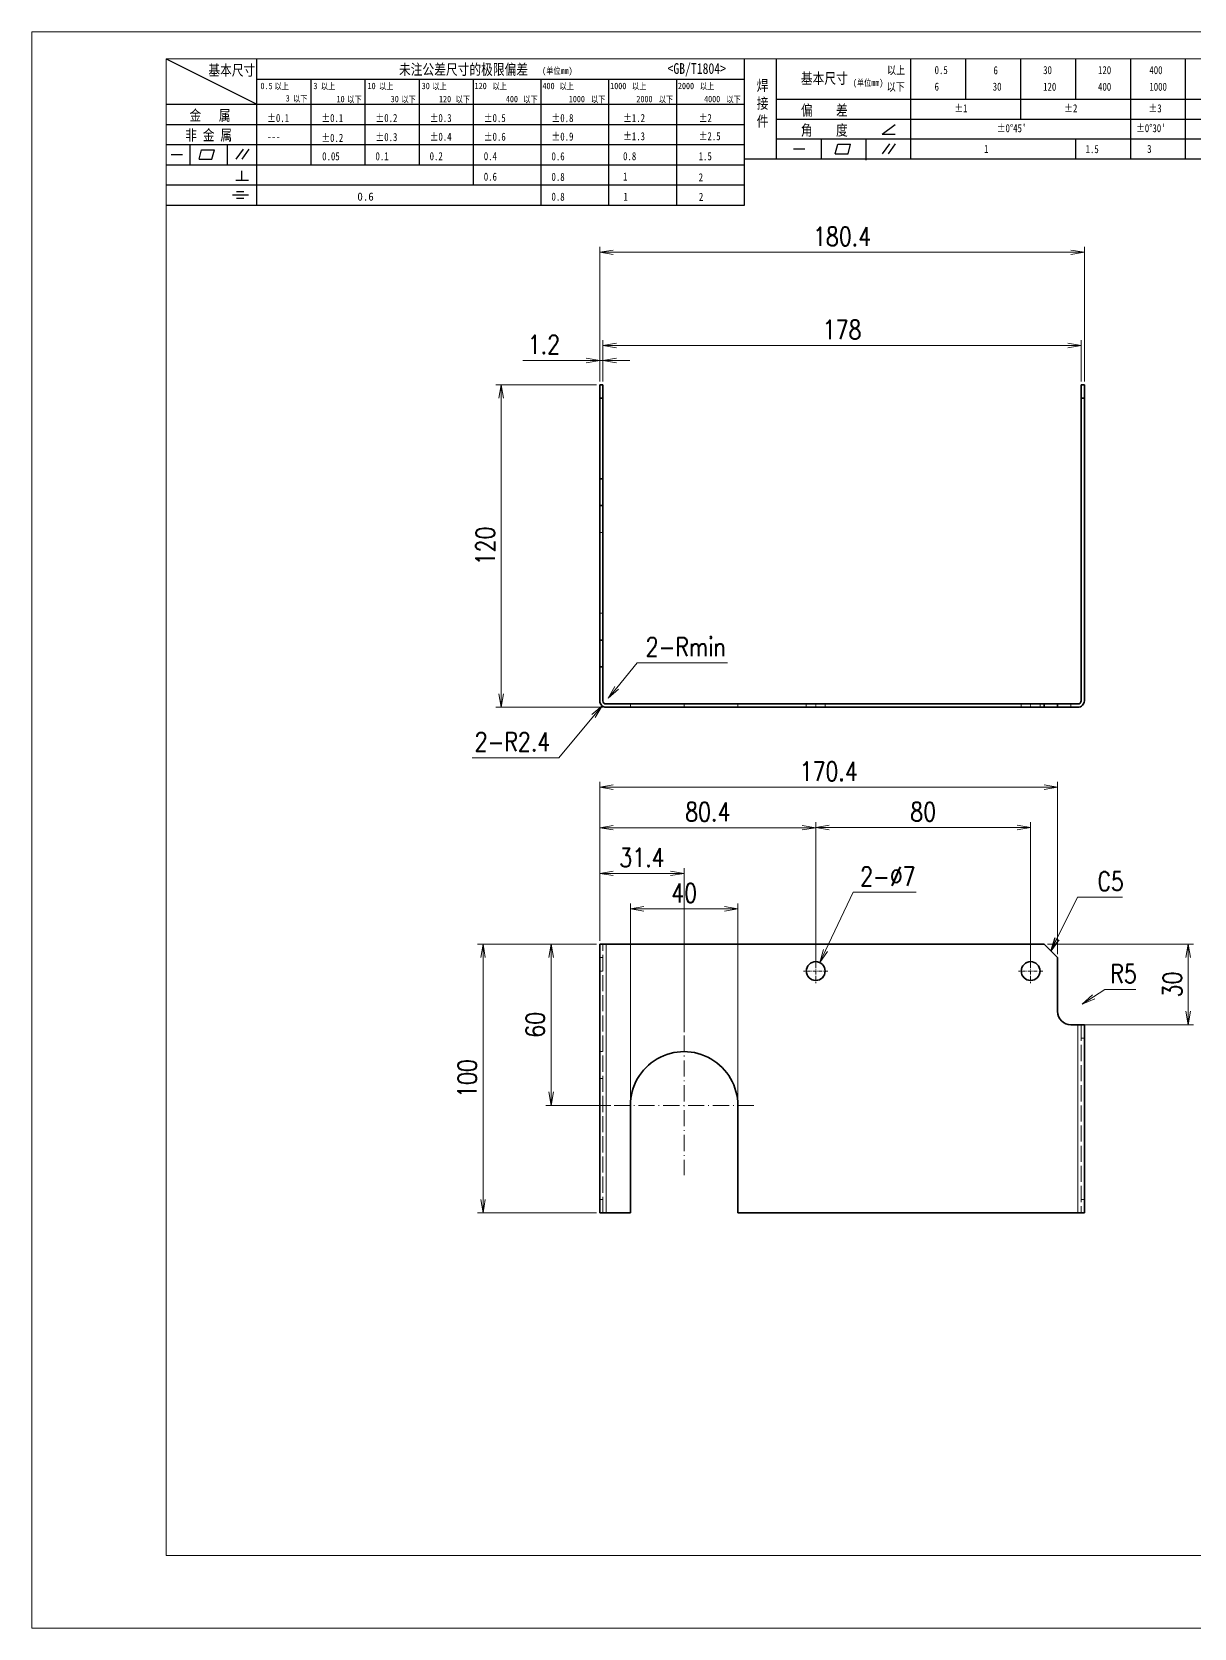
# Model space of a CAD drawing. Header units: millimetres. Extents: x -51192 to 104182, y -50696 to 36518.
# Drawn here: x -51192 to -50760, y 35576 to 36170 of the extents above; entities that cross this region are included whole.
import ezdxf

# ---------------------------------------------------------------- set-up
doc = ezdxf.new("R2010")
doc.units = ezdxf.units.MM
doc.header["$LTSCALE"] = 0.5
for name, pattern in [('AM_ISO02W050x2', [3.75, 3, -0.75]), ('AM_ISO08W050x2', [9, 6, -0.75, 1.5, -0.75]), ('DASHDOT', [18.5, 12, -3, 0.5, -3]), ('DASHED', [15, 12, -3])]:
    doc.linetypes.add(name, pattern=pattern)
for name, color, linetype, lineweight in [('中心线', 2, 'AM_ISO08W050x2', 18), ('图框', 7, 'Continuous', 18), ('标注线', 3, 'Continuous', 18), ('粗实线', 7, 'Continuous', 35), ('虚线', 1, 'AM_ISO02W050x2', 18)]:
    doc.layers.add(name, color=color, linetype=linetype, lineweight=lineweight)
doc.layers.add('图\\M+19E79\\M+195B6\\M+18E9A', color=7, linetype='Continuous')
doc.layers.add('打印', color=7, linetype='Continuous', lineweight=15, plot=False)
doc.layers.add('打印-禁用', color=7, linetype='Continuous', lineweight=15, plot=False)
doc.styles.add('DIM', font='romans.shx', dxfattribs={"width": 0.8, "bigfont": 'bigfont.shx'})
doc.styles.add('国标', font='simfang.ttf', dxfattribs={"width": 0.8})
doc.dimstyles.new('DEH 1-2$0', dxfattribs={"dimscale": 2, "dimtxt": 3.5, "dimasz": 2.5, "dimexe": 1, "dimexo": 0.625, "dimgap": 1.2, "dimtad": 1, "dimdsep": 46, "dimtxsty": 'DIM', "dimblk": 'OPEN', "dimcen": 0, "dimclrd": 8, "dimclre": 8, "dimclrt": 2, "dimazin": 2, "dimtfac": 0.5, "dimtmove": 0, "dimatfit": 3, "dimldrblk": 'OPEN', "dimfxl": 0, "dimtolj": 2, "dimlwd": 13, "dimlwe": 13, "dimarcsym": 0})
doc.dimstyles.new('DEH 1-2$3', dxfattribs={"dimscale": 2, "dimtxt": 3.5, "dimasz": 2.5, "dimexe": 1, "dimexo": 0.625, "dimgap": 1.2, "dimtad": 1, "dimtoh": 1, "dimdsep": 46, "dimtxsty": 'DIM', "dimblk": 'OPEN', "dimcen": 0, "dimclrd": 8, "dimclre": 8, "dimclrt": 2, "dimazin": 2, "dimtfac": 0.5, "dimtofl": 0, "dimtmove": 0, "dimatfit": 3, "dimldrblk": 'OPEN', "dimfxl": 0, "dimtolj": 2, "dimlwd": 18, "dimlwe": 18, "dimarcsym": 0})
doc.dimstyles.new('DEH 1-2$4', dxfattribs={"dimscale": 2, "dimtxt": 3.5, "dimasz": 2.5, "dimexe": 1, "dimexo": 0.625, "dimgap": 1.2, "dimtad": 1, "dimtoh": 1, "dimdsep": 46, "dimtxsty": 'DIM', "dimblk": 'OPEN', "dimcen": 0, "dimclrd": 8, "dimclre": 8, "dimclrt": 2, "dimazin": 2, "dimtfac": 0.5, "dimtofl": 0, "dimtmove": 0, "dimatfit": 3, "dimldrblk": 'OPEN', "dimfxl": 0, "dimtolj": 2, "dimlwd": 18, "dimlwe": 18, "dimarcsym": 0})
doc.dimstyles.new('DEH 1-2$7', dxfattribs={"dimscale": 2, "dimtxt": 3.5, "dimasz": 2.5, "dimexe": 1, "dimexo": 0.625, "dimgap": 1.2, "dimtad": 1, "dimdsep": 46, "dimtxsty": 'DIM', "dimblk": 'OPEN', "dimcen": 0, "dimclrd": 8, "dimclre": 8, "dimclrt": 2, "dimazin": 2, "dimtfac": 0.5, "dimtmove": 0, "dimatfit": 3, "dimldrblk": 'OPEN', "dimfxl": 0, "dimtolj": 2, "dimlwd": 13, "dimlwe": 13, "dimarcsym": 0})

# ---------------------------------------------------------------- blocks, each defined once
blk = doc.blocks.new('GZDEH零件A3图框V01版')
at = {"layer": '图\\M+19E79\\M+195B6\\M+18E9A', "color": 9}
for p, q in [((2882.49, -1554.46), (2899.37, -1562.92)), ((2899.37, -1581.67), (2899.37, -1554.46)), ((2990.09, -1581.67), (2990.09, -1554.46)), ((2996.09, -1573.08), (2996.09, -1554.46)), ((3021.09, -1561.98), (3021.09, -1554.46)), ((3031.31, -1561.98), (3031.31, -1554.46)), ((3041.53, -1561.98), (3041.53, -1554.46)), ((3051.75, -1561.98), (3051.75, -1554.46)), ((3061.98, -1561.98), (3061.98, -1554.46)), ((3072.2, -1561.98), (3072.2, -1554.46)), ((2899.37, -1558.24), (2990.09, -1558.24)), ((2909.45, -1574.17), (2909.45, -1558.24)), ((2919.53, -1574.17), (2919.53, -1558.24)), ((2929.61, -1574.17), (2929.61, -1558.24)), ((2939.69, -1577.92), (2939.69, -1558.24)), ((2952.29, -1581.67), (2952.29, -1558.24)), ((2964.89, -1581.67), (2964.89, -1558.24)), ((2977.49, -1581.67), (2977.49, -1558.24)), ((2996.09, -1561.98), (3113.09, -1561.98)), ((3021.09, -1573.08), (3021.09, -1561.98)), ((3041.53, -1565.68), (3041.53, -1561.98)), ((3061.98, -1573.08), (3061.98, -1561.98)), ((3072.2, -1573.08), (3072.2, -1561.98)), ((2882.49, -1562.92), (2990.09, -1562.92)), ((2882.49, -1566.67), (2990.09, -1566.67)), ((2996.09, -1565.68), (3113.09, -1565.68)), ((3015.75, -1568.51), (3018.15, -1566.66)), ((2882.49, -1570.42), (2990.09, -1570.42)), ((2886.92, -1574.12), (2886.92, -1570.42)), ((2893.91, -1574.12), (2893.91, -1570.42)), ((2996.09, -1569.38), (3113.09, -1569.38)), ((3004.42, -1573.08), (3004.42, -1569.38)), ((3006.97, -1572.12), (3007.45, -1570.33)), ((3007.45, -1570.33), (3009.86, -1570.33)), ((3009.39, -1572.12), (3009.86, -1570.33)), ((3012.75, -1573.08), (3012.75, -1569.38)), ((3015.75, -1568.51), (3018.15, -1568.51)), ((3015.81, -1572.12), (3017.15, -1570.26)), ((3016.89, -1572.12), (3018.23, -1570.26)), ((3051.75, -1573.08), (3051.75, -1569.38)), ((2883.43, -1572.27), (2885.49, -1572.27)), ((2888.59, -1573.16), (2889.07, -1571.37)), ((2888.59, -1573.16), (2891, -1573.16)), ((2889.07, -1571.37), (2891.48, -1571.37)), ((2891, -1573.16), (2891.48, -1571.37)), ((2895.52, -1573.16), (2896.85, -1571.3)), ((2896.6, -1573.16), (2897.94, -1571.3)), ((2990.09, -1573.08), (3113.09, -1573.08)), ((2999.26, -1571.23), (3001.32, -1571.23)), ((3006.97, -1572.12), (3009.39, -1572.12)), ((3012.75, -1573.33), (3012.75, -1573.08)), ((2882.49, -1574.17), (2990.09, -1574.17)), ((2895.42, -1577.05), (2897.81, -1577.05)), ((2896.58, -1577.05), (2896.58, -1575.28)), ((2882.49, -1577.92), (2990.09, -1577.92)), ((2894.79, -1579.77), (2897.77, -1579.77)), ((2895.57, -1579.17), (2896.92, -1579.17)), ((2882.49, -1581.67), (2990.09, -1581.67)), ((2895.57, -1580.37), (2896.93, -1580.37))]:
    blk.add_line(p, q, dxfattribs=at)
at = {"layer": '图框', "linetype": 'Continuous'}
for p, q in [((2882.49, -1554.46), (2882.49, -1832.96)), ((3272.49, -1554.46), (2882.49, -1554.46)), ((2882.49, -1832.96), (3272.49, -1832.96))]:
    blk.add_line(p, q, dxfattribs=at)
at = {"layer": '打印-禁用', "linetype": 'Continuous'}
for p, q in [((2857.49, -1549.46), (2857.49, -1846.46)), ((3277.49, -1549.46), (2857.49, -1549.46)), ((2857.49, -1846.46), (3277.49, -1846.46))]:
    blk.add_line(p, q, dxfattribs=at)
at = {"layer": '图\\M+19E79\\M+195B6\\M+18E9A', "color": 9, "style": '国标', "width": 0.8}
for s, height, p in [('基本尺寸', 2, (2890.33, -1557.58)), ('未注公差尺寸的极限偏差', 2, (2925.81, -1557.44)), ('<GB/T1804>', 2, (2975.78, -1557.27)), ('以上', 1.5, (3016.64, -1557.33)), ('0.5', 1.5, (3025.49, -1557.3)), ('6', 1.5, (3036.45, -1557.34)), ('30', 1.5, (3045.69, -1557.31)), ('120', 1.5, (3055.91, -1557.31)), ('400', 1.5, (3065.46, -1557.31)), ('30', 1.2, (2930.04, -1560.11)), ('基本尺寸', 2, (3000.6, -1559.1)), ('以下', 1.5, (3016.58, -1560.43)), ('6', 1.5, (3025.49, -1560.38)), ('30', 1.5, (3036.31, -1560.39)), ('120', 1.5, (3045.69, -1560.41)), ('400', 1.5, (3055.91, -1560.41)), ('1000', 1.5, (3065.46, -1560.41)), ('金   属', 2, (2886.82, -1565.98)), ('±0.1', 1.5, (2901.27, -1566.23)), ('±0.1', 1.5, (2911.35, -1566.23)), ('±0.2', 1.5, (2921.43, -1566.23)), ('±0.3', 1.5, (2931.51, -1566.23)), ('±0.5', 1.5, (2941.59, -1566.23)), ('±0.8', 1.5, (2954.19, -1566.23)), ('±1.2', 1.5, (2967.51, -1566.23)), ('±2', 1.5, (2981.58, -1566.23)), ('偏    差', 2, (3000.6, -1565.04)), ('±1', 1.5, (3029.16, -1564.42)), ('±2', 1.5, (3049.61, -1564.42)), ('±3', 1.5, (3065.3, -1564.42)), ('非 金 属', 2, (2886.02, -1569.65)), ('±0.3', 1.5, (2921.43, -1569.77)), ('±0.4', 1.5, (2931.51, -1569.71)), ('±0.6', 1.5, (2941.59, -1569.71)), ('±0.9', 1.5, (2954.19, -1569.68)), ('±1.3', 1.5, (2967.51, -1569.62)), ('±2.5', 1.5, (2981.58, -1569.61)), ('角    度', 2, (3000.6, -1568.74)), ("±0%%D45'", 1.5, (3037.06, -1568.12)), ("±0%%D30'", 1.5, (3062.98, -1568.12)), ('---', 1.5, (2901.27, -1569.65)), ('±0.2', 1.5, (2911.35, -1569.92)), ('1', 1.5, (3034.69, -1571.98)), ('1.5', 1.5, (3053.59, -1572.01)), ('3', 1.5, (3065.05, -1571.98)), ('0.1', 1.5, (2921.43, -1573.34)), ('0.2', 1.5, (2931.51, -1573.33)), ('0.4', 1.5, (2941.59, -1573.33)), ('0.6', 1.5, (2954.19, -1573.35)), ('0.8', 1.5, (2967.51, -1573.33)), ('1.5', 1.5, (2981.58, -1573.34)), ('0.6', 1.5, (2941.59, -1577.14)), ('0.8', 1.5, (2954.19, -1577.17)), ('1', 1.5, (2967.51, -1577.12)), ('2', 1.5, (2981.58, -1577.26)), ('0.8', 1.5, (2954.19, -1580.87)), ('1', 1.5, (2967.59, -1580.86)), ('2', 1.5, (2981.62, -1580.89))]:
    blk.add_text(s, height=height, dxfattribs=at).set_placement(p)
at = {"layer": '图\\M+19E79\\M+195B6\\M+18E9A', "color": 9, "lineweight": 15, "style": '国标', "width": 0.8}
for s, p in [('(单位mm)', (2952.44, -1557.27)), ('0.5', (2900.03, -1560.11)), ('以上', (2902.64, -1560.16)), ('3', (2909.88, -1560.11)), ('以上', (2911.25, -1560.16)), ('10', (2919.96, -1560.11)), ('以上', (2922.09, -1560.16)), ('以上', (2932.02, -1560.16)), ('120', (2939.88, -1560.11)), ('以上', (2943.21, -1560.16)), ('400', (2952.52, -1560.11)), ('以上', (2955.68, -1560.16)), ('1000', (2965.12, -1560.11)), ('以上', (2969.16, -1560.16)), ('2000', (2977.72, -1560.11)), ('以上', (2981.8, -1560.16)), ('(单位mm)', (3010.27, -1559.51)), ('3', (2904.73, -1562.41)), ('以下', (2906.1, -1562.46)), ('10', (2914.19, -1562.54)), ('以下', (2916.18, -1562.59)), ('30', (2924.27, -1562.54)), ('以下', (2926.26, -1562.59)), ('120', (2933.26, -1562.54)), ('以下', (2936.34, -1562.59)), ('400', (2945.7, -1562.54)), ('以下', (2948.94, -1562.59)), ('1000', (2957.41, -1562.54)), ('以下', (2961.54, -1562.59)), ('2000', (2969.99, -1562.54)), ('以下', (2974.14, -1562.59)), ('4000', (2982.59, -1562.54)), ('以下', (2986.74, -1562.59))]:
    blk.add_text(s, height=1.2, dxfattribs=at).set_placement(p)
at = {"layer": '图\\M+19E79\\M+195B6\\M+18E9A', "color": 9, "lineweight": 13, "style": '国标'}
blk.add_text('0.6', height=1.5, dxfattribs=at).set_placement((2918.05, -1580.85))
at = {"layer": '图\\M+19E79\\M+195B6\\M+18E9A', "color": 9, "insert": (2992.39, -1558.41), "char_height": 2, "width": 3.1877, "attachment_point": 1, "style": '国标'}
blk.add_mtext('焊\\P接\\P件', dxfattribs=at)
at = {"layer": '图\\M+19E79\\M+195B6\\M+18E9A', "color": 9, "insert": (2911.51, -1573.37), "char_height": 1.5, "attachment_point": 7, "style": '国标'}
blk.add_mtext_dynamic_manual_height_columns('0.05', width=5.1982, gutter_width=12.5, heights=[0], dxfattribs=at)
blk = doc.blocks.new('DEH A3')
at = {"layer": '图框'}
blk.add_blockref('GZDEH零件A3图框V01版', (-2857.49, 1846.46), dxfattribs=at)
blk = doc.blocks.new('_Open')
at = {"color": 0, "linetype": 'ByBlock', "lineweight": -2}
for p, q in [((-1, 0.17), (0, 0)), ((-1, -0.17), (0, 0)), ((0, 0), (-1, 0))]:
    blk.add_line(p, q, dxfattribs=at)
blk = doc.blocks.new('*D37')
at = {"layer": 'Defpoints', "color": 0, "transparency": 16777216}
for p in [(-50980.92, 35830.09), (-51024.36, 35730.09), (-50980.92, 35730.09)]:
    blk.add_point(p, dxfattribs=at)
at = {"layer": '标注线', "color": 8, "lineweight": 13, "transparency": 16777216}
for p, q in [((-50982.17, 35830.09), (-51026.36, 35830.09)), ((-51024.36, 35825.09), (-51024.36, 35735.09)), ((-50982.17, 35730.09), (-51026.36, 35730.09))]:
    blk.add_line(p, q, dxfattribs=at)
at = {"layer": '标注线', "color": 8, "lineweight": 13, "transparency": 16777216, "xscale": 5, "yscale": 5, "zscale": 5}
for p, rotation in [((-51024.36, 35830.09), 90), ((-51024.36, 35730.09), 270)]:
    blk.add_blockref('_Open', p, dxfattribs=dict(at, rotation=rotation))
at = {"layer": '标注线', "color": 2, "transparency": 16777216, "insert": (-51030.26, 35780.09), "char_height": 7, "attachment_point": 5, "rotation": 90, "style": 'DIM'}
blk.add_mtext('\\A2;100', dxfattribs=at)
blk = doc.blocks.new('*D38')
at = {"layer": 'Defpoints', "color": 0, "transparency": 16777216}
for p in [(-50800.52, 36087.55), (-50980.92, 36038.27), (-50800.52, 36038.27)]:
    blk.add_point(p, dxfattribs=at)
at = {"layer": '标注线', "color": 8, "lineweight": 13, "transparency": 16777216}
for p, q in [((-50980.92, 36039.52), (-50980.92, 36089.55)), ((-50975.92, 36087.55), (-50805.52, 36087.55)), ((-50800.52, 36039.52), (-50800.52, 36089.55))]:
    blk.add_line(p, q, dxfattribs=at)
at = {"layer": '标注线', "color": 8, "lineweight": 13, "transparency": 16777216, "xscale": 5, "yscale": 5, "zscale": 5, "rotation": 180}
blk.add_blockref('_Open', (-50980.92, 36087.55), dxfattribs=at)
at = {"layer": '标注线', "color": 8, "lineweight": 13, "transparency": 16777216, "xscale": 5, "yscale": 5, "zscale": 5}
blk.add_blockref('_Open', (-50800.52, 36087.55), dxfattribs=at)
at = {"layer": '标注线', "color": 2, "transparency": 16777216, "insert": (-50890.72, 36093.45), "char_height": 7, "attachment_point": 5, "style": 'DIM'}
blk.add_mtext('\\A2;180.4', dxfattribs=at)
blk = doc.blocks.new('*D39')
at = {"layer": 'Defpoints', "color": 0, "transparency": 16777216}
for p in [(-50979.72, 36047.33), (-50980.92, 36038.27), (-50979.72, 36038.27)]:
    blk.add_point(p, dxfattribs=at)
at = {"layer": '标注线', "color": 8, "lineweight": 13, "transparency": 16777216}
for p, q in [((-50985.92, 36047.33), (-51009.55, 36047.33)), ((-50980.92, 36039.52), (-50980.92, 36049.33)), ((-50979.72, 36047.33), (-50980.92, 36047.33)), ((-50979.72, 36039.52), (-50979.72, 36049.33)), ((-50974.72, 36047.33), (-50969.72, 36047.33))]:
    blk.add_line(p, q, dxfattribs=at)
at = {"layer": '标注线', "color": 8, "lineweight": 13, "transparency": 16777216, "xscale": 5, "yscale": 5, "zscale": 5}
blk.add_blockref('_Open', (-50980.92, 36047.33), dxfattribs=at)
at = {"layer": '标注线', "color": 8, "lineweight": 13, "transparency": 16777216, "xscale": 5, "yscale": 5, "zscale": 5, "rotation": 180}
blk.add_blockref('_Open', (-50979.72, 36047.33), dxfattribs=at)
at = {"layer": '标注线', "color": 2, "transparency": 16777216, "insert": (-51001.69, 36053.23), "char_height": 7, "attachment_point": 5, "style": 'DIM'}
blk.add_mtext('\\A2;1.2', dxfattribs=at)
blk = doc.blocks.new('*D40')
at = {"layer": 'Defpoints', "color": 0, "transparency": 16777216}
for p in [(-50801.72, 36052.86), (-50979.72, 36038.27), (-50801.72, 36038.27)]:
    blk.add_point(p, dxfattribs=at)
at = {"layer": '标注线', "color": 8, "lineweight": 13, "transparency": 16777216}
for p, q in [((-50979.72, 36039.52), (-50979.72, 36054.86)), ((-50974.72, 36052.86), (-50806.72, 36052.86)), ((-50801.72, 36039.52), (-50801.72, 36054.86))]:
    blk.add_line(p, q, dxfattribs=at)
at = {"layer": '标注线', "color": 8, "lineweight": 13, "transparency": 16777216, "xscale": 5, "yscale": 5, "zscale": 5, "rotation": 180}
blk.add_blockref('_Open', (-50979.72, 36052.86), dxfattribs=at)
at = {"layer": '标注线', "color": 8, "lineweight": 13, "transparency": 16777216, "xscale": 5, "yscale": 5, "zscale": 5}
blk.add_blockref('_Open', (-50801.72, 36052.86), dxfattribs=at)
at = {"layer": '标注线', "color": 2, "transparency": 16777216, "insert": (-50890.72, 36058.76), "char_height": 7, "attachment_point": 5, "style": 'DIM'}
blk.add_mtext('\\A2;178', dxfattribs=at)
blk = doc.blocks.new('*D41')
at = {"layer": 'Defpoints', "color": 0, "transparency": 16777216}
for p in [(-50980.92, 36038.27), (-51017.62, 35918.27), (-50978.52, 35918.27)]:
    blk.add_point(p, dxfattribs=at)
at = {"layer": '标注线', "color": 8, "lineweight": 13, "transparency": 16777216}
for p, q in [((-50982.17, 36038.27), (-51019.62, 36038.27)), ((-51017.62, 36033.27), (-51017.62, 35923.27)), ((-50979.77, 35918.27), (-51019.62, 35918.27))]:
    blk.add_line(p, q, dxfattribs=at)
at = {"layer": '标注线', "color": 8, "lineweight": 13, "transparency": 16777216, "xscale": 5, "yscale": 5, "zscale": 5}
for p, rotation in [((-51017.62, 36038.27), 90), ((-51017.62, 35918.27), 270)]:
    blk.add_blockref('_Open', p, dxfattribs=dict(at, rotation=rotation))
at = {"layer": '标注线', "color": 2, "transparency": 16777216, "insert": (-51023.52, 35978.27), "char_height": 7, "attachment_point": 5, "rotation": 90, "style": 'DIM'}
blk.add_mtext('\\A2;120', dxfattribs=at)
blk = doc.blocks.new('*D42')
at = {"layer": 'Defpoints', "color": 0, "transparency": 16777216}
for p in [(-50978.52, 35920.67), (-50977.76, 35921.6)]:
    blk.add_point(p, dxfattribs=at)
at = {"layer": '标注线', "color": 8, "lineweight": 18, "transparency": 16777216}
for p, q in [((-50966.94, 35934.81), (-50974.59, 35925.47)), ((-50933.34, 35934.81), (-50966.94, 35934.81))]:
    blk.add_line(p, q, dxfattribs=at)
at = {"layer": '标注线', "color": 8, "lineweight": 18, "transparency": 16777216, "xscale": 5, "yscale": 5, "zscale": 5, "rotation": 230.6582394300811}
blk.add_blockref('_Open', (-50977.76, 35921.6), dxfattribs=at)
at = {"layer": '标注线', "color": 2, "transparency": 16777216, "insert": (-50948.94, 35940.71), "char_height": 7, "attachment_point": 5, "style": 'DIM'}
blk.add_mtext('\\A2;{\\Fromans,bigfont|c134;2-Rmin}', dxfattribs=at)
blk = doc.blocks.new('*D43')
at = {"layer": 'Defpoints', "color": 0, "transparency": 16777216}
for p in [(-50978.52, 35920.67), (-50980.05, 35918.83)]:
    blk.add_point(p, dxfattribs=at)
at = {"layer": '标注线', "color": 8, "lineweight": 18, "transparency": 16777216}
for p, q in [((-50996.09, 35899.48), (-50983.25, 35914.98)), ((-51028.36, 35899.48), (-50996.09, 35899.48))]:
    blk.add_line(p, q, dxfattribs=at)
at = {"layer": '标注线', "color": 8, "lineweight": 18, "transparency": 16777216, "xscale": 5, "yscale": 5, "zscale": 5, "rotation": 50.34187008072305}
blk.add_blockref('_Open', (-50980.05, 35918.83), dxfattribs=at)
at = {"layer": '标注线', "color": 2, "transparency": 16777216, "insert": (-51013.42, 35905.38), "char_height": 7, "attachment_point": 5, "style": 'DIM'}
blk.add_mtext('\\A2;{\\Fromans,bigfont|c134;2-R2.4}', dxfattribs=at)
blk = doc.blocks.new('*D44')
at = {"layer": 'Defpoints', "color": 0, "transparency": 16777216}
for p in [(-50949.52, 35856.43), (-50980.92, 35830.09), (-50949.52, 35796.09)]:
    blk.add_point(p, dxfattribs=at)
at = {"layer": '标注线', "color": 8, "lineweight": 13, "transparency": 16777216}
for p, q in [((-50980.92, 35831.34), (-50980.92, 35858.43)), ((-50975.92, 35856.43), (-50954.52, 35856.43)), ((-50949.52, 35797.34), (-50949.52, 35858.43))]:
    blk.add_line(p, q, dxfattribs=at)
at = {"layer": '标注线', "color": 8, "lineweight": 13, "transparency": 16777216, "xscale": 5, "yscale": 5, "zscale": 5, "rotation": 180}
blk.add_blockref('_Open', (-50980.92, 35856.43), dxfattribs=at)
at = {"layer": '标注线', "color": 8, "lineweight": 13, "transparency": 16777216, "xscale": 5, "yscale": 5, "zscale": 5}
blk.add_blockref('_Open', (-50949.52, 35856.43), dxfattribs=at)
at = {"layer": '标注线', "color": 2, "transparency": 16777216, "insert": (-50965.22, 35862.33), "char_height": 7, "attachment_point": 5, "style": 'DIM'}
blk.add_mtext('\\A2;31.4', dxfattribs=at)
blk = doc.blocks.new('*D45')
at = {"layer": 'Defpoints', "color": 0, "transparency": 16777216}
for p in [(-50980.92, 35830.09), (-50999.02, 35770.09), (-50975.52, 35770.09)]:
    blk.add_point(p, dxfattribs=at)
at = {"layer": '标注线', "color": 8, "lineweight": 13, "transparency": 16777216}
for p, q in [((-50982.17, 35830.09), (-51001.02, 35830.09)), ((-50999.02, 35825.09), (-50999.02, 35775.09)), ((-50976.77, 35770.09), (-51001.02, 35770.09))]:
    blk.add_line(p, q, dxfattribs=at)
at = {"layer": '标注线', "color": 8, "lineweight": 13, "transparency": 16777216, "xscale": 5, "yscale": 5, "zscale": 5}
for p, rotation in [((-50999.02, 35830.09), 90), ((-50999.02, 35770.09), 270)]:
    blk.add_blockref('_Open', p, dxfattribs=dict(at, rotation=rotation))
at = {"layer": '标注线', "color": 2, "transparency": 16777216, "insert": (-51004.92, 35800.09), "char_height": 7, "attachment_point": 5, "rotation": 90, "style": 'DIM'}
blk.add_mtext('\\A2;60', dxfattribs=at)
blk = doc.blocks.new('*D46')
at = {"layer": 'Defpoints', "color": 0, "transparency": 16777216}
for p in [(-50929.52, 35843.2), (-50969.52, 35730.09), (-50929.52, 35730.09)]:
    blk.add_point(p, dxfattribs=at)
at = {"layer": '标注线', "color": 8, "lineweight": 13, "transparency": 16777216}
for p, q in [((-50969.52, 35731.34), (-50969.52, 35845.2)), ((-50964.52, 35843.2), (-50934.52, 35843.2)), ((-50929.52, 35731.34), (-50929.52, 35845.2))]:
    blk.add_line(p, q, dxfattribs=at)
at = {"layer": '标注线', "color": 8, "lineweight": 13, "transparency": 16777216, "xscale": 5, "yscale": 5, "zscale": 5, "rotation": 180}
blk.add_blockref('_Open', (-50969.52, 35843.2), dxfattribs=at)
at = {"layer": '标注线', "color": 8, "lineweight": 13, "transparency": 16777216, "xscale": 5, "yscale": 5, "zscale": 5}
blk.add_blockref('_Open', (-50929.52, 35843.2), dxfattribs=at)
at = {"layer": '标注线', "color": 2, "transparency": 16777216, "insert": (-50949.52, 35849.1), "char_height": 7, "attachment_point": 5, "style": 'DIM'}
blk.add_mtext('\\A2;40', dxfattribs=at)
blk = doc.blocks.new('*D47')
at = {"layer": 'Defpoints', "color": 0, "transparency": 16777216}
for p in [(-50900.52, 35873.43), (-50980.92, 35830.09), (-50900.52, 35820.09)]:
    blk.add_point(p, dxfattribs=at)
at = {"layer": '标注线', "color": 8, "lineweight": 13, "transparency": 16777216}
for p, q in [((-50980.92, 35831.34), (-50980.92, 35875.43)), ((-50975.92, 35873.43), (-50905.52, 35873.43)), ((-50900.52, 35821.34), (-50900.52, 35875.43))]:
    blk.add_line(p, q, dxfattribs=at)
at = {"layer": '标注线', "color": 8, "lineweight": 13, "transparency": 16777216, "xscale": 5, "yscale": 5, "zscale": 5, "rotation": 180}
blk.add_blockref('_Open', (-50980.92, 35873.43), dxfattribs=at)
at = {"layer": '标注线', "color": 8, "lineweight": 13, "transparency": 16777216, "xscale": 5, "yscale": 5, "zscale": 5}
blk.add_blockref('_Open', (-50900.52, 35873.43), dxfattribs=at)
at = {"layer": '标注线', "color": 2, "transparency": 16777216, "insert": (-50940.72, 35879.33), "char_height": 7, "attachment_point": 5, "style": 'DIM'}
blk.add_mtext('\\A2;80.4', dxfattribs=at)
blk = doc.blocks.new('*D48')
at = {"layer": 'Defpoints', "color": 0, "transparency": 16777216}
for p in [(-50820.52, 35873.46), (-50900.52, 35820.09), (-50820.52, 35820.09)]:
    blk.add_point(p, dxfattribs=at)
at = {"layer": '标注线', "color": 8, "lineweight": 13, "transparency": 16777216}
for p, q in [((-50900.52, 35821.34), (-50900.52, 35875.46)), ((-50895.52, 35873.46), (-50825.52, 35873.46)), ((-50820.52, 35821.34), (-50820.52, 35875.46))]:
    blk.add_line(p, q, dxfattribs=at)
at = {"layer": '标注线', "color": 8, "lineweight": 13, "transparency": 16777216, "xscale": 5, "yscale": 5, "zscale": 5, "rotation": 180}
blk.add_blockref('_Open', (-50900.52, 35873.46), dxfattribs=at)
at = {"layer": '标注线', "color": 8, "lineweight": 13, "transparency": 16777216, "xscale": 5, "yscale": 5, "zscale": 5}
blk.add_blockref('_Open', (-50820.52, 35873.46), dxfattribs=at)
at = {"layer": '标注线', "color": 2, "transparency": 16777216, "insert": (-50860.52, 35879.36), "char_height": 7, "attachment_point": 5, "style": 'DIM'}
blk.add_mtext('\\A2;80', dxfattribs=at)
blk = doc.blocks.new('*D49')
at = {"layer": 'Defpoints', "color": 0, "transparency": 16777216}
for p in [(-50980.92, 35888.49), (-50980.92, 35830.09), (-50810.52, 35825.09)]:
    blk.add_point(p, dxfattribs=at)
at = {"layer": '标注线', "color": 8, "lineweight": 13, "transparency": 16777216}
for p, q in [((-50980.92, 35831.34), (-50980.92, 35890.49)), ((-50810.52, 35826.34), (-50810.52, 35890.49)), ((-50815.52, 35888.49), (-50975.92, 35888.49))]:
    blk.add_line(p, q, dxfattribs=at)
at = {"layer": '标注线', "color": 8, "lineweight": 13, "transparency": 16777216, "xscale": 5, "yscale": 5, "zscale": 5, "rotation": 180}
blk.add_blockref('_Open', (-50980.92, 35888.49), dxfattribs=at)
at = {"layer": '标注线', "color": 8, "lineweight": 13, "transparency": 16777216, "xscale": 5, "yscale": 5, "zscale": 5}
blk.add_blockref('_Open', (-50810.52, 35888.49), dxfattribs=at)
at = {"layer": '标注线', "color": 2, "transparency": 16777216, "insert": (-50895.72, 35894.39), "char_height": 7, "attachment_point": 5, "style": 'DIM'}
blk.add_mtext('\\A2;170.4', dxfattribs=at)
blk = doc.blocks.new('*D50')
at = {"layer": 'Defpoints', "color": 0, "transparency": 16777216}
for p in [(-50815.52, 35830.09), (-50801.72, 35800.09), (-50761.87, 35800.09)]:
    blk.add_point(p, dxfattribs=at)
at = {"layer": '标注线', "color": 8, "lineweight": 13, "transparency": 16777216}
for p, q in [((-50814.27, 35830.09), (-50759.87, 35830.09)), ((-50761.87, 35825.09), (-50761.87, 35805.09)), ((-50800.47, 35800.09), (-50759.87, 35800.09))]:
    blk.add_line(p, q, dxfattribs=at)
at = {"layer": '标注线', "color": 8, "lineweight": 13, "transparency": 16777216, "xscale": 5, "yscale": 5, "zscale": 5}
for p, rotation in [((-50761.87, 35830.09), 90), ((-50761.87, 35800.09), 270)]:
    blk.add_blockref('_Open', p, dxfattribs=dict(at, rotation=rotation))
at = {"layer": '标注线', "color": 2, "transparency": 16777216, "insert": (-50767.77, 35815.09), "char_height": 7, "attachment_point": 5, "rotation": 90, "style": 'DIM'}
blk.add_mtext('\\A2;30', dxfattribs=at)
blk = doc.blocks.new('*D55')
at = {"layer": 'Defpoints', "color": 0, "transparency": 16777216}
for p in [(-50801.31, 35807.78), (-50805.52, 35805.09)]:
    blk.add_point(p, dxfattribs=at)
at = {"layer": '标注线', "color": 8, "lineweight": 18, "transparency": 16777216}
for p, q in [((-50792.89, 35813.17), (-50797.1, 35810.48)), ((-50781.42, 35813.17), (-50792.89, 35813.17))]:
    blk.add_line(p, q, dxfattribs=at)
at = {"layer": '标注线', "color": 8, "lineweight": 18, "transparency": 16777216, "xscale": 5, "yscale": 5, "zscale": 5, "rotation": 212.5929888189723}
blk.add_blockref('_Open', (-50801.31, 35807.78), dxfattribs=at)
at = {"layer": '标注线', "color": 2, "transparency": 16777216, "insert": (-50785.95, 35819.07), "char_height": 7, "attachment_point": 5, "style": 'DIM'}
blk.add_mtext('\\A2;R5', dxfattribs=at)
blk = doc.blocks.new('*D56')
at = {"layer": 'Defpoints', "color": 0, "transparency": 16777216}
for p in [(-50899.02, 35823.25), (-50902.02, 35816.93)]:
    blk.add_point(p, dxfattribs=at)
at = {"layer": '标注线', "color": 8, "lineweight": 18, "transparency": 16777216}
for p, q in [((-50886.62, 35849.41), (-50896.88, 35827.77)), ((-50863.15, 35849.41), (-50886.62, 35849.41))]:
    blk.add_line(p, q, dxfattribs=at)
at = {"layer": '标注线', "color": 8, "lineweight": 18, "transparency": 16777216, "xscale": 5, "yscale": 5, "zscale": 5, "rotation": 244.6227669481888}
blk.add_blockref('_Open', (-50899.02, 35823.25), dxfattribs=at)
at = {"layer": '标注线', "color": 2, "transparency": 16777216, "insert": (-50873.68, 35855.31), "char_height": 7, "attachment_point": 5, "style": 'DIM'}
blk.add_mtext('\\A2;2-%%c7', dxfattribs=at)

msp = doc.modelspace()

# ---------------------------------------------------------------- linework, layer by layer
at = {"lineweight": 13, "ltscale": 0.030005}
for p, q in [((-50980.923, 35983.273), (-50979.723, 35983.273)), ((-50980.923, 35953.273), (-50979.723, 35953.273))]:
    msp.add_line(p, q, dxfattribs=at)
at = {"lineweight": 13, "ltscale": 0.030002}
msp.add_line((-50805.523, 35918.273), (-50805.523, 35919.473), dxfattribs=at)
at = {"lineweight": 13}
for p, q in [((-50978.523, 35730.091), (-50978.523, 35830.091)), ((-50802.923, 35800.091), (-50802.923, 35730.091))]:
    msp.add_line(p, q, dxfattribs=at)
at = {"layer": '中心线', "linetype": 'DASHDOT', "lineweight": 13, "ltscale": 0.036014}
msp.add_line((-50949.523, 35919.593), (-50949.523, 35918.152), dxfattribs=at)
at = {"layer": '中心线', "linetype": 'DASHDOT', "lineweight": 13, "ltscale": 0.036002}
for p, q in [((-50900.523, 35918.153), (-50900.523, 35919.593)), ((-50820.523, 35918.153), (-50820.523, 35919.593))]:
    msp.add_line(p, q, dxfattribs=at)
at = {"layer": '中心线', "linetype": 'DASHDOT', "lineweight": 13, "ltscale": 0.227502}
for p, q in [((-50900.523, 35824.641), (-50900.523, 35815.541)), ((-50820.523, 35824.641), (-50820.523, 35815.541)), ((-50895.973, 35820.091), (-50905.073, 35820.091)), ((-50815.973, 35820.091), (-50825.073, 35820.091))]:
    msp.add_line(p, q, dxfattribs=at)
at = {"layer": '中心线', "linetype": 'DASHDOT', "lineweight": 13}
for p, q in [((-50949.523, 35796.091), (-50949.523, 35744.091)), ((-50923.523, 35770.091), (-50975.523, 35770.091))]:
    msp.add_line(p, q, dxfattribs=at)
at = {"layer": '打印'}
msp.add_lwpolyline([(-51192.275, 36169.572), (-50352.275, 36169.572), (-50352.275, 35575.572), (-51192.275, 35575.572)], close=True, dxfattribs=at)
at = {"layer": '粗实线', "lineweight": 35, "ltscale": 0.030005}
for p, q in [((-50980.923, 36038.273), (-50979.723, 36038.273)), ((-50980.923, 36033.273), (-50979.723, 36033.273)), ((-50980.923, 36003.273), (-50979.723, 36003.273)), ((-50980.923, 35993.273), (-50979.723, 35993.273)), ((-50980.923, 35943.273), (-50979.723, 35943.273)), ((-50980.923, 35933.273), (-50979.723, 35933.273))]:
    msp.add_line(p, q, dxfattribs=at)
at = {"layer": '粗实线', "lineweight": 35, "ltscale": 0.125}
for p, q in [((-50980.923, 36038.273), (-50980.923, 36033.273)), ((-50979.723, 36038.273), (-50979.723, 36033.273)), ((-50801.723, 36033.273), (-50801.723, 36038.273)), ((-50800.523, 36033.273), (-50800.523, 36038.273)), ((-50815.523, 35919.473), (-50810.523, 35919.473)), ((-50805.523, 35919.473), (-50810.523, 35919.473)), ((-50815.523, 35918.273), (-50810.523, 35918.273)), ((-50810.523, 35918.273), (-50805.523, 35918.273))]:
    msp.add_line(p, q, dxfattribs=at)
at = {"layer": '粗实线', "lineweight": 35, "ltscale": 0.029993}
for p, q in [((-50800.523, 36038.273), (-50801.723, 36038.273)), ((-50800.523, 36033.273), (-50801.723, 36033.273))]:
    msp.add_line(p, q, dxfattribs=at)
at = {"layer": '粗实线', "lineweight": 35}
for p, q in [((-50980.923, 36033.273), (-50980.923, 36003.273)), ((-50979.723, 36033.273), (-50979.723, 36003.273)), ((-50801.723, 36033.273), (-50801.723, 35920.673)), ((-50800.523, 35920.673), (-50800.523, 36033.273)), ((-50980.923, 35953.273), (-50980.923, 35983.273)), ((-50979.723, 35953.273), (-50979.723, 35983.273)), ((-50815.523, 35919.473), (-50978.523, 35919.473)), ((-50978.523, 35918.273), (-50815.523, 35918.273)), ((-50980.923, 35730.091), (-50980.923, 35830.091)), ((-50978.523, 35830.091), (-50815.523, 35830.091)), ((-50810.523, 35825.091), (-50810.523, 35805.091)), ((-50800.523, 35800.091), (-50800.523, 35730.091)), ((-50969.523, 35730.091), (-50969.523, 35770.091)), ((-50929.523, 35770.091), (-50929.523, 35730.091)), ((-50802.923, 35730.091), (-50929.523, 35730.091))]:
    msp.add_line(p, q, dxfattribs=at)
at = {"layer": '粗实线', "lineweight": 35, "ltscale": 0.25}
for p, q in [((-50980.923, 36003.273), (-50980.923, 35993.273)), ((-50979.723, 36003.273), (-50979.723, 35993.273)), ((-50980.923, 35993.273), (-50980.923, 35983.273)), ((-50979.723, 35983.273), (-50979.723, 35993.273)), ((-50980.923, 35953.273), (-50980.923, 35943.273)), ((-50979.723, 35943.273), (-50979.723, 35953.273)), ((-50980.923, 35933.273), (-50980.923, 35943.273)), ((-50979.723, 35933.273), (-50979.723, 35943.273))]:
    msp.add_line(p, q, dxfattribs=at)
at = {"layer": '粗实线', "lineweight": 35, "ltscale": 0.314999}
for p, q in [((-50980.923, 35933.273), (-50980.923, 35920.673)), ((-50979.723, 35933.273), (-50979.723, 35920.673))]:
    msp.add_line(p, q, dxfattribs=at)
at = {"layer": '粗实线', "lineweight": 35, "ltscale": 0.030002}
for p, q in [((-50815.523, 35919.473), (-50815.523, 35918.273)), ((-50810.523, 35919.473), (-50810.523, 35918.273))]:
    msp.add_line(p, q, dxfattribs=at)
at = {"layer": '粗实线', "lineweight": 35, "ltscale": 0.065002}
for p, q in [((-50805.523, 35919.473), (-50802.923, 35919.473)), ((-50805.523, 35918.273), (-50802.923, 35918.273)), ((-50805.523, 35800.091), (-50802.923, 35800.091))]:
    msp.add_line(p, q, dxfattribs=at)
at = {"layer": '粗实线', "lineweight": 35, "ltscale": 0.059998}
for p, q in [((-50978.523, 35830.091), (-50980.923, 35830.091)), ((-50800.523, 35800.091), (-50802.923, 35800.091)), ((-50980.923, 35730.091), (-50978.523, 35730.091)), ((-50802.923, 35730.091), (-50800.523, 35730.091))]:
    msp.add_line(p, q, dxfattribs=at)
at = {"layer": '粗实线', "lineweight": 35, "ltscale": 0.176777}
msp.add_line((-50815.523, 35830.091), (-50810.523, 35825.091), dxfattribs=at)
at = {"layer": '粗实线', "lineweight": 35, "ltscale": 0.225}
msp.add_line((-50969.523, 35730.091), (-50978.523, 35730.091), dxfattribs=at)
at = {"layer": '粗实线', "lineweight": 35}
for centre in [(-50900.523, 35820.091), (-50820.523, 35820.091)]:
    msp.add_circle(centre, 3.5, dxfattribs=at)
for centre, radius, start, end in [((-50978.523, 35920.673), 2.4, 179.999995, 269.999997), ((-50978.523, 35920.673), 1.2, 180.000005, 269.999997), ((-50802.923, 35920.673), 1.2, 269.999997, 0), ((-50802.923, 35920.673), 2.4, 269.999997, 0), ((-50805.523, 35805.091), 5, 180.000005, 269.999997), ((-50949.523, 35770.091), 20, 360, 180.000005)]:
    msp.add_arc(centre, radius, start, end, dxfattribs=at)
at = {"layer": '虚线', "linetype": 'DASHED', "lineweight": 13, "ltscale": 0.030005}
for p, q in [((-50979.723, 36033.273), (-50980.923, 36033.273)), ((-50980.923, 35825.091), (-50979.723, 35825.091)), ((-50980.923, 35820.091), (-50979.723, 35820.091)), ((-50980.923, 35820.091), (-50979.723, 35820.091)), ((-50980.923, 35790.091), (-50979.723, 35790.091)), ((-50980.923, 35790.091), (-50979.723, 35790.091)), ((-50980.923, 35780.091), (-50979.723, 35780.091)), ((-50979.723, 35735.091), (-50980.923, 35735.091))]:
    msp.add_line(p, q, dxfattribs=at)
at = {"layer": '虚线', "linetype": 'DASHED', "lineweight": 13, "ltscale": 0.029993}
for p, q in [((-50801.723, 36033.273), (-50800.523, 36033.273)), ((-50800.523, 35795.091), (-50801.723, 35795.091)), ((-50801.723, 35735.091), (-50800.523, 35735.091))]:
    msp.add_line(p, q, dxfattribs=at)
at = {"layer": '虚线', "linetype": 'DASHED', "lineweight": 13, "ltscale": 0.030002}
for p, q in [((-50969.523, 35919.473), (-50969.523, 35918.273)), ((-50929.523, 35918.273), (-50929.523, 35919.473)), ((-50904.023, 35918.273), (-50904.023, 35919.473)), ((-50897.023, 35918.273), (-50897.023, 35919.473)), ((-50824.023, 35918.273), (-50824.023, 35919.473)), ((-50817.023, 35918.273), (-50817.023, 35919.473))]:
    msp.add_line(p, q, dxfattribs=at)
at = {"layer": '虚线', "linetype": 'DASHED', "lineweight": 13}
for p, q in [((-50979.723, 35730.091), (-50979.723, 35830.091)), ((-50978.523, 35730.091), (-50978.523, 35830.091)), ((-50802.923, 35800.091), (-50802.923, 35730.091)), ((-50801.723, 35800.091), (-50801.723, 35730.091))]:
    msp.add_line(p, q, dxfattribs=at)

# ---------------------------------------------------------------- block references
at = {"layer": '图框', "xscale": 2, "yscale": 2, "zscale": 2}
msp.add_blockref('DEH A3', (-51192.275, 35575.572), dxfattribs=at)

# ---------------------------------------------------------------- texts
at = {"layer": '标注线', "color": 2, "insert": (-50795.669, 35849.996), "char_height": 7, "width": 10.33083, "attachment_point": 7, "style": 'DIM'}
msp.add_mtext('\\A2;C5', dxfattribs=at)

# ---------------------------------------------------------------- dimensions: what is measured, and where the dimension line sits
at = {"layer": '标注线'}
for base, p1, p2, picture, middle in [((-50800.523, 36087.551), (-50980.923, 36038.273), (-50800.523, 36038.273), '*D38', (-50890.723, 36093.451)), ((-50801.723, 36052.864), (-50979.723, 36038.273), (-50801.723, 36038.273), '*D40', (-50890.723, 36058.764)), ((-50980.923, 35888.49), (-50810.523, 35825.091), (-50980.923, 35830.091), '*D49', (-50895.723, 35894.39)), ((-50900.523, 35873.426), (-50980.923, 35830.091), (-50900.523, 35820.091), '*D47', (-50940.723, 35879.326)), ((-50820.523, 35873.458), (-50900.523, 35820.091), (-50820.523, 35820.091), '*D48', (-50860.523, 35879.358)), ((-50949.523, 35856.425), (-50980.923, 35830.091), (-50949.523, 35796.091), '*D44', (-50965.223, 35862.325)), ((-50929.523, 35843.201), (-50969.523, 35730.091), (-50929.523, 35730.091), '*D46', (-50949.523, 35849.101))]:
    dim = msp.add_linear_dim(base=base, p1=p1, p2=p2, dimstyle='DEH 1-2$0', dxfattribs=at)
    dim.commit()
    dim.dimension.update_dxf_attribs({"geometry": picture, "text_midpoint": middle})
dim = msp.add_linear_dim(base=(-50979.723, 36047.333), p1=(-50980.923, 36038.273), p2=(-50979.723, 36038.273), dimstyle='DEH 1-2$0', dxfattribs=at)
dim.commit()
dim.dimension.update_dxf_attribs({"geometry": '*D39', "text_midpoint": (-51001.686, 36047.333), "dimtype": 160})
for base, p1, p2, picture, middle in [((-51017.623, 35918.273), (-50980.923, 36038.273), (-50978.523, 35918.273), '*D41', (-51023.523, 35978.273)), ((-51024.358, 35730.091), (-50980.923, 35830.091), (-50980.923, 35730.091), '*D37', (-51030.258, 35780.091)), ((-50999.02, 35770.091), (-50980.923, 35830.091), (-50975.523, 35770.091), '*D45', (-51004.92, 35800.091)), ((-50761.87, 35800.091), (-50815.523, 35830.091), (-50801.723, 35800.091), '*D50', (-50767.77, 35815.091))]:
    dim = msp.add_linear_dim(base=base, p1=p1, p2=p2, angle=90, dimstyle='DEH 1-2$0', dxfattribs=at)
    dim.commit()
    dim.dimension.update_dxf_attribs({"geometry": picture, "text_midpoint": middle})
for mpoint, text, picture, middle in [((-50977.762, 35921.601), '{\\Fromans,bigfont|c134;2-Rmin}', '*D42', (-50948.938, 35934.806)), ((-50980.055, 35918.825), '{\\Fromans,bigfont|c134;2-<>}', '*D43', (-51013.425, 35899.48))]:
    dim = msp.add_radius_dim(center=(-50978.523, 35920.673), mpoint=mpoint, text=text, dimstyle='DEH 1-2$4', dxfattribs=at)
    dim.commit()
    dim.dimension.update_dxf_attribs({"geometry": picture, "text_midpoint": middle, "dimtype": 164})
dim = msp.add_diameter_dim_2p(p1=(-50902.023, 35816.929), p2=(-50899.023, 35823.254), dimstyle='DEH 1-2$3', override={"dimpost": '2-%%c<>'}, dxfattribs=at)
dim.commit()
dim.dimension.update_dxf_attribs({"geometry": '*D56', "text_midpoint": (-50873.682, 35849.41), "dimtype": 163})
dim = msp.add_radius_dim(center=(-50805.523, 35805.091), mpoint=(-50801.31, 35807.785), dimstyle='DEH 1-2$4', dxfattribs=at)
dim.commit()
dim.dimension.update_dxf_attribs({"geometry": '*D55', "text_midpoint": (-50785.952, 35819.071)})

# ---------------------------------------------------------------- leaders
at = {"layer": '标注线', "annotation_type": 0, "has_hookline": 1, "hookline_direction": 0, "text_width": 9.333}
msp.add_leader([(-50813.023, 35827.591), (-50803.069, 35847.596), (-50798.069, 35847.596)], dimstyle='DEH 1-2$7', override={"dimgap": 1.2, "dimtad": 1}, dxfattribs=at)

doc.saveas('drawing.dxf')
